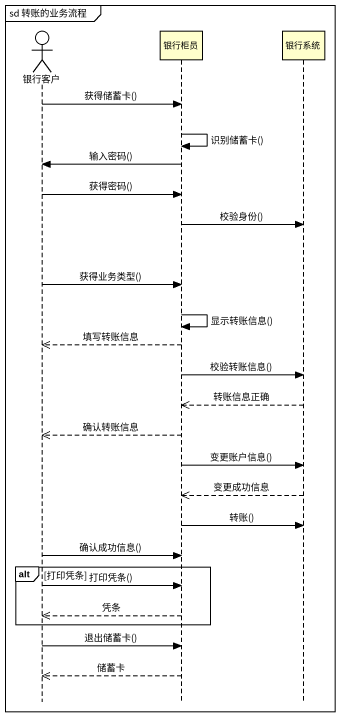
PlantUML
@startuml
mainframe sd 转账的业务流程
hide footbox
actor 银行客户
participant 银行柜员
participant 银行系统

银行客户 -> 银行柜员 : 获得储蓄卡()
银行柜员 -> 银行柜员 : 识别储蓄卡()
银行柜员 -> 银行客户 : 输入密码()
银行客户 -> 银行柜员 : 获得密码()
银行柜员 -> 银行系统 : 校验身份()
银行客户 -> 银行柜员 : 获得业务类型()
银行柜员 -> 银行柜员 : 显示转账信息()
银行柜员 -->> 银行客户 : 填写转账信息
银行柜员 -> 银行系统 : 校验转账信息()
银行系统 -->> 银行柜员 : 转账信息正确
银行柜员 -->> 银行客户 : 确认转账信息
银行柜员 -> 银行系统 : 变更账户信息()
银行系统 -->> 银行柜员 : 变更成功信息
银行柜员 -> 银行系统 : 转账()
银行客户 -> 银行柜员 : 确认成功信息()
alt 打印凭条
  银行客户 -> 银行柜员 : 打印凭条()
  银行柜员 -->> 银行客户 : 凭条
end
银行客户 -> 银行柜员 : 退出储蓄卡()
银行柜员 -->> 银行客户 : 储蓄卡
@enduml
